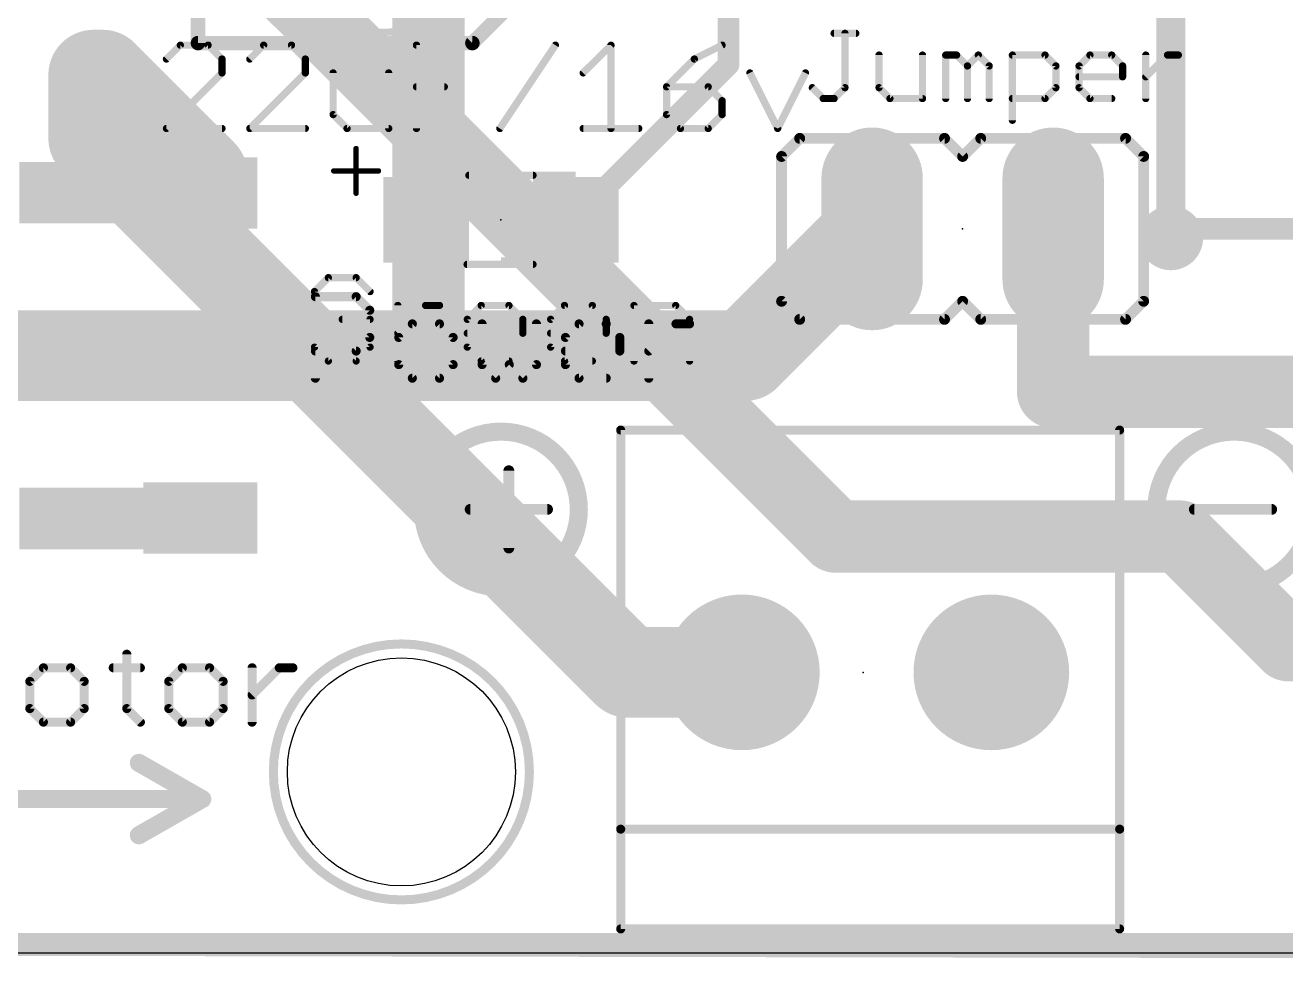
# Model space of a CAD drawing. Extents: x -1.6 to 71.4, y -0.2 to 53.9.
# Drawn here: x 8.69 to 26.38, y -0.15 to 13.02 of the extents above; entities that cross this region are included whole.
import ezdxf

# ---------------------------------------------------------------- set-up
doc = ezdxf.new("R2010")
doc.units = 0
for name, color, linetype in [('1', 12, 'CONTINUOUS'), ('16', 132, 'CONTINUOUS'), ('17', 110, 'CONTINUOUS'), ('18', 110, 'CONTINUOUS'), ('20', 53, 'CONTINUOUS'), ('21', 40, 'CONTINUOUS'), ('23', 53, 'CONTINUOUS'), ('27', 253, 'CONTINUOUS'), ('51', 253, 'CONTINUOUS')]:
    doc.layers.add(name, color=color, linetype=linetype)

# ---------------------------------------------------------------- blocks, each defined once
blk = doc.blocks.new('RECT')
blk.add_solid([(-0.5, -0.5), (0.5, -0.5), (-0.5, 0.5), (0.5, 0.5)])
blk = doc.blocks.new('ROUNDP')
at = {"const_width": 0.5}
blk.add_lwpolyline([(0, -0.25, 1), (0, 0.25, 1), (0, -0.25)], format="xyb", dxfattribs=at)
blk = doc.blocks.new('LONGP100')
at = {"const_width": 1}
blk.add_lwpolyline([(-0.5, 0), (0.5, 0)], dxfattribs=at)
at = {"const_width": 0.5}
for points in [[(-0.5, 0.25, 1), (-0.5, -0.25)], [(0.5, -0.25, 1), (0.5, 0.25)]]:
    blk.add_lwpolyline(points, format="xyb", dxfattribs=at)
blk = doc.blocks.new('ROUNDV')
at = {"const_width": 0.5}
blk.add_lwpolyline([(0, -0.25, 1), (0, 0.25, 1), (0, -0.25)], format="xyb", dxfattribs=at)

msp = doc.modelspace()

# ---------------------------------------------------------------- linework, layer by layer
at = {"layer": '1'}
for points, const_width in [([(24.765, 10.033), (24.765, 18.034)], 0.4064), ([(18.558, 12.462), (18.558, 15.367)], 0.3048), ([(14.351, 10.287), (14.351, 13.843)], 1.016), ([(9.652, 12.319), (9.779, 12.319)], 1.27), ([(9.779, 12.319), (11.176, 10.922)], 1.27), ([(16.383, 10.287), (18.558, 12.462)], 0.3048), ([(11.176, 10.922), (11.15, 10.896)], 1.27), ([(11.15, 10.896), (11.15, 10.662)], 1.27), ([(14.317, 10.287), (14.351, 10.287)], 1.016), ([(14.351, 10.253), (14.317, 10.287)], 1.016), ([(18.796, 8.382), (20.574, 10.16)], 1.27), ([(14.351, 8.382), (14.351, 10.253)], 1.016), ([(16.383, 10.287), (16.417, 10.287)], 0.3048), ([(24.765, 10.033), (24.892, 10.16)], 0.3048), ([(24.892, 10.16), (38.1, 10.16)], 0.3048), ([(3.85, 8.382), (14.351, 8.382)], 1.27), ([(14.351, 8.382), (18.796, 8.382)], 1.27), ([(70.739, 0.127), (0, 0.127)], 0.3048)]:
    msp.add_lwpolyline(points, dxfattribs=dict(at, const_width=const_width))
for points, const_width in [([(9.652, 12.6365, 1), (9.652, 12.0015)], 0.635), ([(10.0035, 12.5435, 1), (9.5545, 12.0945)], 0.635), ([(9.779, 12.0015, 1), (9.779, 12.6365)], 0.635), ([(18.6119, 12.4081, 1), (18.5041, 12.5159)], 0.1524), ([(18.4818, 12.462, 1), (18.6342, 12.462)], 0.1524), ([(11.4675, 10.896, 1), (10.8325, 10.896)], 0.635), ([(11.4005, 10.6975, 1), (10.9515, 11.1465)], 0.635), ([(10.9255, 11.1205, 1), (11.3745, 10.6715)], 0.635), ([(10.9515, 10.6975, 1), (11.4005, 11.1465)], 0.635), ([(10.8325, 10.662, 1), (11.4675, 10.662)], 0.635), ([(14.317, 10.541, 1), (14.317, 10.033)], 0.508), ([(14.4966, 10.4666, 1), (14.1374, 10.1074)], 0.508), ([(14.351, 10.033, 1), (14.351, 10.541)], 0.508), ([(20.7985, 9.9355, 1), (20.3495, 10.3845)], 0.635), ([(14.605, 10.253, 1), (14.097, 10.253)], 0.508), ([(14.1714, 10.0734, 1), (14.5306, 10.4326)], 0.508), ([(14.097, 10.287, 1), (14.605, 10.287)], 0.508), ([(16.383, 10.3632, 1), (16.383, 10.2108)], 0.1524), ([(16.417, 10.2108, 1), (16.417, 10.3632)], 0.1524), ([(16.3291, 10.3409, 1), (16.4369, 10.2331)], 0.1524), ([(24.892, 10.2362, 1), (24.892, 10.0838)], 0.1524), ([(24.9459, 10.1061, 1), (24.8381, 10.2139)], 0.1524), ([(24.6634, 10.033, 1), (24.8666, 10.033)], 0.2032), ([(24.7111, 10.0869, 1), (24.8189, 9.9791)], 0.1524), ([(14.351, 8.6995, 1), (14.351, 8.0645)], 0.635), ([(14.351, 8.0645, 1), (14.351, 8.6995)], 0.635), ([(18.5715, 8.6065, 1), (19.0205, 8.1575)], 0.635), ([(18.796, 8.0645, 1), (18.796, 8.6995)], 0.635), ([(14.097, 8.382, 1), (14.605, 8.382)], 0.508)]:
    msp.add_lwpolyline(points, format="xyb", dxfattribs=dict(at, const_width=const_width))
at = {"layer": '16'}
for points, const_width in [([(12.192, 13.716), (20.066, 5.842)], 1.016), ([(9.652, 11.43), (9.652, 12.319)], 1.27), ([(17.145, 3.937), (9.652, 11.43)], 1.27), ([(23.114, 10.16), (23.114, 7.874)], 1.016), ([(23.114, 7.874), (45.085, 7.874)], 1.016), ([(20.066, 5.842), (24.892, 5.842)], 1.016), ([(24.892, 5.842), (26.416, 4.318)], 1.016), ([(26.416, 4.318), (37.846, 4.318)], 1.016), ([(18.747, 3.937), (17.145, 3.937)], 1.27), ([(71.247, 0), (0, 0.127)], 0.3048)]:
    msp.add_lwpolyline(points, dxfattribs=dict(at, const_width=const_width))
for points, const_width in [([(9.9695, 12.319, 1), (9.3345, 12.319)], 0.635), ([(9.8765, 11.6545, 1), (9.4275, 11.2055)], 0.635), ([(9.3345, 11.43, 1), (9.9695, 11.43)], 0.635), ([(23.368, 10.16, 1), (22.86, 10.16)], 0.508), ([(23.114, 8.128, 1), (23.114, 7.62)], 0.508), ([(22.86, 7.874, 1), (23.368, 7.874)], 0.508), ([(20.066, 6.096, 1), (20.066, 5.588)], 0.508), ([(19.8864, 5.6624, 1), (20.2456, 6.0216)], 0.508), ([(25.0716, 6.0216, 1), (24.7124, 5.6624)], 0.508), ([(24.892, 5.588, 1), (24.892, 6.096)], 0.508), ([(26.416, 4.572, 1), (26.416, 4.064)], 0.508), ([(26.2364, 4.1384, 1), (26.5956, 4.4976)], 0.508), ([(17.145, 4.2545, 1), (17.145, 3.6195)], 0.635), ([(16.9205, 3.7125, 1), (17.3695, 4.1615)], 0.635), ([(18.747, 3.6195, 1), (18.747, 4.2545)], 0.635)]:
    msp.add_lwpolyline(points, format="xyb", dxfattribs=dict(at, const_width=const_width))
at = {"layer": '20'}
msp.add_line((0, 0), (66.04, 0), dxfattribs=at)
msp.add_line((0, 0), (66.04, 0), dxfattribs=at)
msp.add_circle((13.97, 2.54), 1.6, dxfattribs=at)
at = {"layer": '21'}
for points, const_width in [([(11.116, 12.767), (11.116, 14.417)], 0.2032), ([(16.316, 14.117), (14.966, 12.767)], 0.2032), ([(20.0409, 12.904), (20.3459, 12.904)], 0.1016), ([(20.1934, 12.1413), (20.1934, 12.904)], 0.1016), ([(14.966, 12.767), (11.116, 12.767)], 0.2032), ([(20.6713, 12.5989), (20.6713, 12.1413)], 0.1016), ([(21.2814, 11.9888), (21.2814, 12.5989)], 0.1016), ([(21.6068, 11.9888), (21.6068, 12.5989)], 0.1016), ([(21.6068, 12.5989), (21.7594, 12.5989)], 0.1016), ([(21.7594, 12.5989), (21.9119, 12.4464)], 0.1016), ([(21.9119, 12.4464), (22.0644, 12.5989)], 0.1016), ([(22.0644, 12.5989), (22.217, 12.4464)], 0.1016), ([(22.5424, 11.6837), (22.5424, 12.5989)], 0.1016), ([(22.5424, 12.5989), (22.9999, 12.5989)], 0.1016), ([(22.9999, 12.5989), (23.1525, 12.4464)], 0.1016), ([(23.4779, 12.4464), (23.6304, 12.5989)], 0.1016), ([(23.6304, 12.5989), (23.9355, 12.5989)], 0.1016), ([(23.9355, 12.5989), (24.088, 12.4464)], 0.1016), ([(24.4134, 11.9888), (24.4134, 12.5989)], 0.1016), ([(24.4134, 12.2939), (24.7185, 12.5989)], 0.1016), ([(24.7185, 12.5989), (24.871, 12.5989)], 0.1016), ([(21.9119, 12.4464), (21.9119, 11.9888)], 0.1016), ([(22.217, 12.4464), (22.217, 11.9888)], 0.1016), ([(23.1525, 12.4464), (23.1525, 12.1413)], 0.1016), ([(23.4779, 12.1413), (23.4779, 12.4464)], 0.1016), ([(24.088, 12.4464), (24.088, 12.2939)], 0.1016), ([(24.088, 12.2939), (23.4779, 12.2939)], 0.1016), ([(19.7358, 12.1413), (19.8883, 11.9888)], 0.1016), ([(19.8883, 11.9888), (20.0409, 11.9888)], 0.1016), ([(20.0409, 11.9888), (20.1934, 12.1413)], 0.1016), ([(20.6713, 12.1413), (20.8238, 11.9888)], 0.1016), ([(20.8238, 11.9888), (21.2814, 11.9888)], 0.1016), ([(22.9999, 11.9888), (22.5424, 11.9888)], 0.1016), ([(23.1525, 12.1413), (22.9999, 11.9888)], 0.1016), ([(23.6304, 11.9888), (23.4779, 12.1413)], 0.1016), ([(23.9355, 11.9888), (23.6304, 11.9888)], 0.1016), ([(19.304, 11.176), (19.558, 11.43)], 0.1524), ([(21.59, 11.43), (19.558, 11.43)], 0.1524), ([(21.844, 11.176), (21.59, 11.43)], 0.1524), ([(21.844, 11.176), (22.098, 11.43)], 0.1524), ([(24.13, 11.43), (22.098, 11.43)], 0.1524), ([(24.13, 11.43), (24.384, 11.176)], 0.1524), ([(13.3346, 10.6596), (13.3346, 11.2866)], 0.0762), ([(19.304, 11.176), (19.304, 9.144)], 0.1524), ([(24.384, 9.144), (24.384, 11.176)], 0.1524), ([(13.0211, 10.9731), (13.6481, 10.9731)], 0.0762), ([(12.7635, 8.0645), (12.7635, 9.2085)], 0.127), ([(12.7635, 9.2085), (13.3355, 9.2085)], 0.127), ([(13.3355, 9.2085), (13.5262, 9.0178)], 0.127), ([(19.304, 9.144), (19.558, 8.89)], 0.1524), ([(21.844, 9.144), (21.59, 8.89)], 0.1524), ([(21.844, 9.144), (22.098, 8.89)], 0.1524), ([(24.13, 8.89), (24.384, 9.144)], 0.1524), ([(13.5262, 9.0178), (13.5262, 8.6365)], 0.127), ([(14.1236, 8.8271), (13.9329, 8.6365)], 0.127), ([(14.5049, 8.8271), (14.1236, 8.8271)], 0.127), ([(14.6955, 8.6365), (14.5049, 8.8271)], 0.127), ([(15.1023, 8.8271), (15.1023, 8.2552)], 0.127), ([(15.8649, 8.2552), (15.8649, 8.8271)], 0.127), ([(16.2717, 8.6365), (16.4624, 8.8271)], 0.127), ([(16.4624, 8.8271), (16.8437, 8.8271)], 0.127), ([(16.8437, 8.8271), (17.0343, 8.6365)], 0.127), ([(17.4411, 8.0645), (17.4411, 8.8271)], 0.127), ([(17.4411, 8.4458), (17.8224, 8.8271)], 0.127), ([(17.8224, 8.8271), (18.0131, 8.8271)], 0.127), ([(21.59, 8.89), (19.558, 8.89)], 0.1524), ([(24.13, 8.89), (22.098, 8.89)], 0.1524), ([(13.5262, 8.6365), (13.3355, 8.4458)], 0.127), ([(13.9329, 8.6365), (13.9329, 8.2552)], 0.127), ([(14.6955, 8.2552), (14.6955, 8.6365)], 0.127), ([(16.2717, 8.2552), (16.2717, 8.6365)], 0.127), ([(17.0343, 8.6365), (17.0343, 8.4458)], 0.127), ([(13.3355, 8.4458), (12.7635, 8.4458)], 0.127), ([(17.0343, 8.4458), (16.2717, 8.4458)], 0.127), ([(13.9329, 8.2552), (14.1236, 8.0645)], 0.127), ([(14.5049, 8.0645), (14.6955, 8.2552)], 0.127), ([(15.1023, 8.2552), (15.293, 8.0645)], 0.127), ([(15.293, 8.0645), (15.4836, 8.2552)], 0.127), ([(15.4836, 8.2552), (15.6743, 8.0645)], 0.127), ([(15.6743, 8.0645), (15.8649, 8.2552)], 0.127), ([(16.4624, 8.0645), (16.2717, 8.2552)], 0.127), ([(14.1236, 8.0645), (14.5049, 8.0645)], 0.127), ([(16.8437, 8.0645), (16.4624, 8.0645)], 0.127), ([(17.047, 7.337), (17.047, 1.737)], 0.127), ([(24.047, 7.337), (17.047, 7.337)], 0.127), ([(24.047, 1.737), (24.047, 7.337)], 0.127), ([(15.4775, 6.766), (15.4775, 5.6814)], 0.1524), ([(14.9352, 6.2237), (16.0199, 6.2237)], 0.1524), ([(25.0952, 6.2237), (26.1799, 6.2237)], 0.1524), ([(10.1173, 4.1918), (10.1173, 3.4292)], 0.127), ([(8.9479, 4.0011), (8.7573, 3.8105)], 0.127), ([(9.3293, 4.0011), (8.9479, 4.0011)], 0.127), ([(9.5199, 3.8105), (9.3293, 4.0011)], 0.127), ([(9.9267, 4.0011), (10.308, 4.0011)], 0.127), ([(10.8969, 4.0011), (10.7063, 3.8105)], 0.127), ([(11.2783, 4.0011), (10.8969, 4.0011)], 0.127), ([(11.4689, 3.8105), (11.2783, 4.0011)], 0.127), ([(11.8757, 3.2385), (11.8757, 4.0011)], 0.127), ([(11.8757, 3.6198), (12.257, 4.0011)], 0.127), ([(12.257, 4.0011), (12.4477, 4.0011)], 0.127), ([(8.7573, 3.8105), (8.7573, 3.4292)], 0.127), ([(9.5199, 3.4292), (9.5199, 3.8105)], 0.127), ([(10.7063, 3.8105), (10.7063, 3.4292)], 0.127), ([(11.4689, 3.4292), (11.4689, 3.8105)], 0.127), ([(8.7573, 3.4292), (8.9479, 3.2385)], 0.127), ([(9.3293, 3.2385), (9.5199, 3.4292)], 0.127), ([(10.1173, 3.4292), (10.308, 3.2385)], 0.127), ([(10.7063, 3.4292), (10.8969, 3.2385)], 0.127), ([(11.2783, 3.2385), (11.4689, 3.4292)], 0.127), ([(8.9479, 3.2385), (9.3293, 3.2385)], 0.127), ([(10.8969, 3.2385), (11.2783, 3.2385)], 0.127), ([(11.176, 2.159), (10.287, 2.667)], 0.254), ([(7.493, 2.159), (11.176, 2.159)], 0.254), ([(11.176, 2.159), (10.287, 1.651)], 0.254), ([(17.047, 1.737), (17.047, 0.337)], 0.127), ([(17.047, 1.737), (24.047, 1.737)], 0.127), ([(24.047, 0.337), (24.047, 1.737)], 0.127), ([(17.047, 0.337), (24.047, 0.337)], 0.127)]:
    msp.add_lwpolyline(points, dxfattribs=dict(at, const_width=const_width))
for points, const_width in [([(20.0409, 12.9294, 1), (20.0409, 12.8786)], 0.0508), ([(20.2188, 12.904, 1), (20.168, 12.904)], 0.0508), ([(20.3459, 12.8786, 1), (20.3459, 12.9294)], 0.0508), ([(11.116, 12.8178, 1), (11.116, 12.7162)], 0.1016), ([(11.0652, 12.767, 1), (11.1668, 12.767)], 0.1016), ([(14.9301, 12.8029, 1), (15.0019, 12.7311)], 0.1016), ([(14.966, 12.7162, 1), (14.966, 12.8178)], 0.1016), ([(20.6967, 12.5989, 1), (20.6459, 12.5989)], 0.0508), ([(21.3068, 12.5989, 1), (21.256, 12.5989)], 0.0508), ([(21.6322, 12.5989, 1), (21.5814, 12.5989)], 0.0508), ([(21.6068, 12.6243, 1), (21.6068, 12.5735)], 0.0508), ([(21.7773, 12.6169, 1), (21.7414, 12.581)], 0.0508), ([(21.7594, 12.5735, 1), (21.7594, 12.6243)], 0.0508), ([(22.0824, 12.6169, 1), (22.0465, 12.581)], 0.0508), ([(22.0824, 12.581, 1), (22.0465, 12.6169)], 0.0508), ([(22.5678, 12.5989, 1), (22.517, 12.5989)], 0.0508), ([(22.5424, 12.6243, 1), (22.5424, 12.5735)], 0.0508), ([(23.0179, 12.6169, 1), (22.982, 12.581)], 0.0508), ([(22.9999, 12.5735, 1), (22.9999, 12.6243)], 0.0508), ([(23.6304, 12.6243, 1), (23.6304, 12.5735)], 0.0508), ([(23.6484, 12.581, 1), (23.6124, 12.6169)], 0.0508), ([(23.9534, 12.6169, 1), (23.9175, 12.581)], 0.0508), ([(23.9355, 12.5735, 1), (23.9355, 12.6243)], 0.0508), ([(24.4388, 12.5989, 1), (24.388, 12.5989)], 0.0508), ([(24.7185, 12.6243, 1), (24.7185, 12.5735)], 0.0508), ([(24.7364, 12.581, 1), (24.7005, 12.6169)], 0.0508), ([(24.871, 12.5735, 1), (24.871, 12.6243)], 0.0508), ([(21.8939, 12.4644, 1), (21.9299, 12.4284)], 0.0508), ([(21.9373, 12.4464, 1), (21.8865, 12.4464)], 0.0508), ([(21.8939, 12.4284, 1), (21.9299, 12.4644)], 0.0508), ([(22.2424, 12.4464, 1), (22.1916, 12.4464)], 0.0508), ([(22.199, 12.4284, 1), (22.2349, 12.4644)], 0.0508), ([(23.1779, 12.4464, 1), (23.1271, 12.4464)], 0.0508), ([(23.1345, 12.4284, 1), (23.1704, 12.4644)], 0.0508), ([(23.4599, 12.4644, 1), (23.4958, 12.4284)], 0.0508), ([(23.5033, 12.4464, 1), (23.4525, 12.4464)], 0.0508), ([(24.1134, 12.4464, 1), (24.0626, 12.4464)], 0.0508), ([(24.07, 12.4284, 1), (24.106, 12.4644)], 0.0508), ([(23.4779, 12.3193, 1), (23.4779, 12.2685)], 0.0508), ([(24.0626, 12.2939, 1), (24.1134, 12.2939)], 0.0508), ([(24.088, 12.2685, 1), (24.088, 12.3193)], 0.0508), ([(24.3954, 12.3118, 1), (24.4314, 12.2759)], 0.0508), ([(19.7538, 12.1593, 1), (19.7178, 12.1234)], 0.0508), ([(19.8883, 12.0142, 1), (19.8883, 11.9634)], 0.0508), ([(19.8704, 11.9708, 1), (19.9063, 12.0068)], 0.0508), ([(20.0229, 12.0068, 1), (20.0588, 11.9708)], 0.0508), ([(20.0409, 11.9634, 1), (20.0409, 12.0142)], 0.0508), ([(20.168, 12.1413, 1), (20.2188, 12.1413)], 0.0508), ([(20.2114, 12.1234, 1), (20.1754, 12.1593)], 0.0508), ([(20.6459, 12.1413, 1), (20.6967, 12.1413)], 0.0508), ([(20.6893, 12.1593, 1), (20.6534, 12.1234)], 0.0508), ([(20.8238, 12.0142, 1), (20.8238, 11.9634)], 0.0508), ([(20.8059, 11.9708, 1), (20.8418, 12.0068)], 0.0508), ([(21.2814, 11.9634, 1), (21.2814, 12.0142)], 0.0508), ([(22.5424, 12.0142, 1), (22.5424, 11.9634)], 0.0508), ([(22.982, 12.0068, 1), (23.0179, 11.9708)], 0.0508), ([(22.9999, 11.9634, 1), (22.9999, 12.0142)], 0.0508), ([(23.1271, 12.1413, 1), (23.1779, 12.1413)], 0.0508), ([(23.1704, 12.1234, 1), (23.1345, 12.1593)], 0.0508), ([(23.4958, 12.1593, 1), (23.4599, 12.1234)], 0.0508), ([(23.4525, 12.1413, 1), (23.5033, 12.1413)], 0.0508), ([(23.6304, 12.0142, 1), (23.6304, 11.9634)], 0.0508), ([(23.6124, 11.9708, 1), (23.6484, 12.0068)], 0.0508), ([(23.9355, 11.9634, 1), (23.9355, 12.0142)], 0.0508), ([(21.256, 11.9888, 1), (21.3068, 11.9888)], 0.0508), ([(21.5814, 11.9888, 1), (21.6322, 11.9888)], 0.0508), ([(21.8865, 11.9888, 1), (21.9373, 11.9888)], 0.0508), ([(22.1916, 11.9888, 1), (22.2424, 11.9888)], 0.0508), ([(24.388, 11.9888, 1), (24.4388, 11.9888)], 0.0508), ([(22.517, 11.6837, 1), (22.5678, 11.6837)], 0.0508), ([(19.558, 11.4681, 1), (19.558, 11.3919)], 0.0762), ([(19.5849, 11.4031, 1), (19.5311, 11.4569)], 0.0762), ([(21.6169, 11.4569, 1), (21.5631, 11.4031)], 0.0762), ([(21.59, 11.3919, 1), (21.59, 11.4681)], 0.0762), ([(22.098, 11.4681, 1), (22.098, 11.3919)], 0.0762), ([(22.1249, 11.4031, 1), (22.0711, 11.4569)], 0.0762), ([(24.1569, 11.4569, 1), (24.1031, 11.4031)], 0.0762), ([(24.13, 11.3919, 1), (24.13, 11.4681)], 0.0762), ([(13.3537, 11.2866, 1), (13.3155, 11.2866)], 0.0381), ([(19.3421, 11.176, 1), (19.2659, 11.176)], 0.0762), ([(19.2771, 11.2029, 1), (19.3309, 11.1491)], 0.0762), ([(21.8171, 11.2029, 1), (21.8709, 11.1491)], 0.0762), ([(21.8171, 11.1491, 1), (21.8709, 11.2029)], 0.0762), ([(24.4221, 11.176, 1), (24.3459, 11.176)], 0.0762), ([(24.3571, 11.1491, 1), (24.4109, 11.2029)], 0.0762), ([(13.0211, 10.9922, 1), (13.0211, 10.9541)], 0.0381), ([(13.6481, 10.9541, 1), (13.6481, 10.9922)], 0.0381), ([(13.3155, 10.6596, 1), (13.3537, 10.6596)], 0.0381), ([(12.7953, 9.2085, 1), (12.7317, 9.2085)], 0.0635), ([(12.7635, 9.2402, 1), (12.7635, 9.1767)], 0.0635), ([(13.3579, 9.2309, 1), (13.313, 9.186)], 0.0635), ([(13.3355, 9.1767, 1), (13.3355, 9.2402)], 0.0635), ([(19.3309, 9.1709, 1), (19.2771, 9.1171)], 0.0762), ([(21.8709, 9.1709, 1), (21.8171, 9.1171)], 0.0762), ([(21.8709, 9.1171, 1), (21.8171, 9.1709)], 0.0762), ([(24.4109, 9.1171, 1), (24.3571, 9.1709)], 0.0762), ([(13.5579, 9.0178, 1), (13.4944, 9.0178)], 0.0635), ([(13.5037, 8.9954, 1), (13.5486, 9.0403)], 0.0635), ([(19.2659, 9.144, 1), (19.3421, 9.144)], 0.0762), ([(24.3459, 9.144, 1), (24.4221, 9.144)], 0.0762), ([(14.1236, 8.8589, 1), (14.1236, 8.7954)], 0.0635), ([(14.146, 8.8047, 1), (14.1011, 8.8496)], 0.0635), ([(14.5273, 8.8496, 1), (14.4824, 8.8047)], 0.0635), ([(14.5049, 8.7954, 1), (14.5049, 8.8589)], 0.0635), ([(15.134, 8.8271, 1), (15.0705, 8.8271)], 0.0635), ([(15.8967, 8.8271, 1), (15.8332, 8.8271)], 0.0635), ([(16.4624, 8.8589, 1), (16.4624, 8.7954)], 0.0635), ([(16.4848, 8.8047, 1), (16.4399, 8.8496)], 0.0635), ([(16.8661, 8.8496, 1), (16.8212, 8.8047)], 0.0635), ([(16.8437, 8.7954, 1), (16.8437, 8.8589)], 0.0635), ([(17.4728, 8.8271, 1), (17.4093, 8.8271)], 0.0635), ([(17.8224, 8.8589, 1), (17.8224, 8.7954)], 0.0635), ([(17.8449, 8.8047, 1), (17.8, 8.8496)], 0.0635), ([(18.0131, 8.7954, 1), (18.0131, 8.8589)], 0.0635), ([(19.558, 8.9281, 1), (19.558, 8.8519)], 0.0762), ([(19.5311, 8.8631, 1), (19.5849, 8.9169)], 0.0762), ([(21.5631, 8.9169, 1), (21.6169, 8.8631)], 0.0762), ([(21.59, 8.8519, 1), (21.59, 8.9281)], 0.0762), ([(22.098, 8.9281, 1), (22.098, 8.8519)], 0.0762), ([(22.0711, 8.8631, 1), (22.1249, 8.9169)], 0.0762), ([(24.1031, 8.9169, 1), (24.1569, 8.8631)], 0.0762), ([(24.13, 8.8519, 1), (24.13, 8.9281)], 0.0762), ([(13.4944, 8.6365, 1), (13.5579, 8.6365)], 0.0635), ([(13.5486, 8.614, 1), (13.5037, 8.6589)], 0.0635), ([(13.9646, 8.6365, 1), (13.9011, 8.6365)], 0.0635), ([(13.9104, 8.6589, 1), (13.9553, 8.614)], 0.0635), ([(14.7273, 8.6365, 1), (14.6638, 8.6365)], 0.0635), ([(14.6731, 8.614, 1), (14.718, 8.6589)], 0.0635), ([(16.3034, 8.6365, 1), (16.2399, 8.6365)], 0.0635), ([(16.2492, 8.6589, 1), (16.2941, 8.614)], 0.0635), ([(17.0661, 8.6365, 1), (17.0026, 8.6365)], 0.0635), ([(17.0119, 8.614, 1), (17.0568, 8.6589)], 0.0635), ([(12.7635, 8.4776, 1), (12.7635, 8.4141)], 0.0635), ([(13.313, 8.4683, 1), (13.3579, 8.4234)], 0.0635), ([(13.3355, 8.4141, 1), (13.3355, 8.4776)], 0.0635), ([(16.2717, 8.4776, 1), (16.2717, 8.4141)], 0.0635), ([(17.0343, 8.4141, 1), (17.0343, 8.4776)], 0.0635), ([(17.4186, 8.4683, 1), (17.4635, 8.4234)], 0.0635), ([(13.9553, 8.2776, 1), (13.9104, 8.2327)], 0.0635), ([(14.718, 8.2327, 1), (14.6731, 8.2776)], 0.0635), ([(15.1247, 8.2776, 1), (15.0798, 8.2327)], 0.0635), ([(15.5061, 8.2776, 1), (15.4612, 8.2327)], 0.0635), ([(15.5061, 8.2327, 1), (15.4612, 8.2776)], 0.0635), ([(15.8874, 8.2327, 1), (15.8425, 8.2776)], 0.0635), ([(16.2941, 8.2776, 1), (16.2492, 8.2327)], 0.0635), ([(17.0026, 8.4458, 1), (17.0661, 8.4458)], 0.0635), ([(13.9011, 8.2552, 1), (13.9646, 8.2552)], 0.0635), ([(14.6638, 8.2552, 1), (14.7273, 8.2552)], 0.0635), ([(15.0705, 8.2552, 1), (15.134, 8.2552)], 0.0635), ([(15.8332, 8.2552, 1), (15.8967, 8.2552)], 0.0635), ([(16.2399, 8.2552, 1), (16.3034, 8.2552)], 0.0635), ([(12.7317, 8.0645, 1), (12.7953, 8.0645)], 0.0635), ([(14.1236, 8.0963, 1), (14.1236, 8.0328)], 0.0635), ([(14.1011, 8.042, 1), (14.146, 8.087)], 0.0635), ([(14.4824, 8.087, 1), (14.5273, 8.042)], 0.0635), ([(14.5049, 8.0328, 1), (14.5049, 8.0963)], 0.0635), ([(15.2705, 8.087, 1), (15.3154, 8.042)], 0.0635), ([(15.2705, 8.042, 1), (15.3154, 8.087)], 0.0635), ([(15.6518, 8.087, 1), (15.6967, 8.042)], 0.0635), ([(15.6518, 8.042, 1), (15.6967, 8.087)], 0.0635), ([(16.4624, 8.0963, 1), (16.4624, 8.0328)], 0.0635), ([(16.4399, 8.042, 1), (16.4848, 8.087)], 0.0635), ([(16.8437, 8.0328, 1), (16.8437, 8.0963)], 0.0635), ([(17.4093, 8.0645, 1), (17.4728, 8.0645)], 0.0635), ([(15.367, 5.1306, 1), (15.367, 7.3154, 1), (15.367, 5.1306)], 0.254), ([(25.654, 5.1306, 1), (25.654, 7.3154, 1), (25.654, 5.1306)], 0.254), ([(17.047, 7.3688, 1), (17.047, 7.3053)], 0.0635), ([(17.0787, 7.337, 1), (17.0153, 7.337)], 0.0635), ([(24.0787, 7.337, 1), (24.0153, 7.337)], 0.0635), ([(24.047, 7.3053, 1), (24.047, 7.3688)], 0.0635), ([(15.5156, 6.766, 1), (15.4394, 6.766)], 0.0762), ([(14.9352, 6.2618, 1), (14.9352, 6.1856)], 0.0762), ([(16.0199, 6.1856, 1), (16.0199, 6.2618)], 0.0762), ([(25.0952, 6.2618, 1), (25.0952, 6.1856)], 0.0762), ([(26.1799, 6.1856, 1), (26.1799, 6.2618)], 0.0762), ([(15.4394, 5.6814, 1), (15.5156, 5.6814)], 0.0762), ([(10.1491, 4.1918, 1), (10.0856, 4.1918)], 0.0635), ([(8.9479, 4.0329, 1), (8.9479, 3.9694)], 0.0635), ([(8.9704, 3.9787, 1), (8.9255, 4.0236)], 0.0635), ([(9.3517, 4.0236, 1), (9.3068, 3.9787)], 0.0635), ([(9.3293, 3.9694, 1), (9.3293, 4.0329)], 0.0635), ([(9.9267, 4.0329, 1), (9.9267, 3.9694)], 0.0635), ([(10.308, 3.9694, 1), (10.308, 4.0329)], 0.0635), ([(10.8969, 4.0329, 1), (10.8969, 3.9694)], 0.0635), ([(10.9194, 3.9787, 1), (10.8745, 4.0236)], 0.0635), ([(11.3007, 4.0236, 1), (11.2558, 3.9787)], 0.0635), ([(11.2783, 3.9694, 1), (11.2783, 4.0329)], 0.0635), ([(11.9074, 4.0011, 1), (11.8439, 4.0011)], 0.0635), ([(12.257, 4.0329, 1), (12.257, 3.9694)], 0.0635), ([(12.2794, 3.9787, 1), (12.2345, 4.0236)], 0.0635), ([(12.4477, 3.9694, 1), (12.4477, 4.0329)], 0.0635), ([(8.789, 3.8105, 1), (8.7255, 3.8105)], 0.0635), ([(8.7348, 3.8329, 1), (8.7797, 3.788)], 0.0635), ([(9.5517, 3.8105, 1), (9.4882, 3.8105)], 0.0635), ([(9.4975, 3.788, 1), (9.5424, 3.8329)], 0.0635), ([(10.738, 3.8105, 1), (10.6745, 3.8105)], 0.0635), ([(10.6838, 3.8329, 1), (10.7287, 3.788)], 0.0635), ([(11.5007, 3.8105, 1), (11.4372, 3.8105)], 0.0635), ([(11.4465, 3.788, 1), (11.4914, 3.8329)], 0.0635), ([(11.8532, 3.6423, 1), (11.8981, 3.5974)], 0.0635), ([(8.7255, 3.4292, 1), (8.789, 3.4292)], 0.0635), ([(8.7797, 3.4516, 1), (8.7348, 3.4067)], 0.0635), ([(9.4882, 3.4292, 1), (9.5517, 3.4292)], 0.0635), ([(9.5424, 3.4067, 1), (9.4975, 3.4516)], 0.0635), ([(10.0856, 3.4292, 1), (10.1491, 3.4292)], 0.0635), ([(10.1398, 3.4516, 1), (10.0949, 3.4067)], 0.0635), ([(10.7287, 3.4516, 1), (10.6838, 3.4067)], 0.0635), ([(10.6745, 3.4292, 1), (10.738, 3.4292)], 0.0635), ([(11.4372, 3.4292, 1), (11.5007, 3.4292)], 0.0635), ([(11.4914, 3.4067, 1), (11.4465, 3.4516)], 0.0635), ([(8.9479, 3.2703, 1), (8.9479, 3.2067)], 0.0635), ([(8.9255, 3.216, 1), (8.9704, 3.261)], 0.0635), ([(9.3068, 3.261, 1), (9.3517, 3.216)], 0.0635), ([(9.3293, 3.2067, 1), (9.3293, 3.2703)], 0.0635), ([(10.2855, 3.216, 1), (10.3305, 3.261)], 0.0635), ([(10.8969, 3.2703, 1), (10.8969, 3.2067)], 0.0635), ([(10.8745, 3.216, 1), (10.9194, 3.261)], 0.0635), ([(11.2558, 3.261, 1), (11.3007, 3.216)], 0.0635), ([(11.2783, 3.2067, 1), (11.2783, 3.2703)], 0.0635), ([(11.8439, 3.2385, 1), (11.9074, 3.2385)], 0.0635), ([(10.3185, 2.7221, 1), (10.2555, 2.6119)], 0.127), ([(11.2075, 2.1039, 1), (11.1445, 2.2141)], 0.127), ([(11.1445, 2.1039, 1), (11.2075, 2.2141)], 0.127), ([(11.176, 2.0955, 1), (11.176, 2.2225)], 0.127), ([(10.2555, 1.7061, 1), (10.3185, 1.5959)], 0.127), ([(17.047, 1.7688, 1), (17.047, 1.7053)], 0.0635), ([(17.0787, 1.737, 1), (17.0153, 1.737)], 0.0635), ([(17.0153, 1.737, 1), (17.0787, 1.737)], 0.0635), ([(24.0787, 1.737, 1), (24.0153, 1.737)], 0.0635), ([(24.0153, 1.737, 1), (24.0787, 1.737)], 0.0635), ([(24.047, 1.7053, 1), (24.047, 1.7688)], 0.0635), ([(17.047, 0.3688, 1), (17.047, 0.3053)], 0.0635), ([(17.0153, 0.337, 1), (17.0787, 0.337)], 0.0635), ([(24.0153, 0.337, 1), (24.0787, 0.337)], 0.0635), ([(24.047, 0.3053, 1), (24.047, 0.3688)], 0.0635)]:
    msp.add_lwpolyline(points, format="xyb", dxfattribs=dict(at, const_width=const_width))
at = {"layer": '23'}
for p in [(15.367, 10.287), (21.844, 10.16), (20.447, 3.937)]:
    msp.add_point(p, dxfattribs=at)
at = {"layer": '27', "const_width": 0.1016}
for points in [[(10.8687, 12.7382), (10.6738, 12.5433)], [(11.2585, 12.7382), (10.8687, 12.7382)], [(11.4534, 12.5433), (11.2585, 12.7382)], [(12.0381, 12.7382), (11.8432, 12.5433)], [(12.4279, 12.7382), (12.0381, 12.7382)], [(12.6228, 12.5433), (12.4279, 12.7382)], [(14.182, 11.5688), (14.182, 12.7382)], [(14.182, 12.7382), (14.9616, 12.7382)], [(15.3514, 11.5688), (16.131, 12.7382)], [(16.5208, 12.3484), (16.9106, 12.7382)], [(16.9106, 12.7382), (16.9106, 11.5688)], [(18.4698, 12.7382), (18.08, 12.5433)], [(11.4534, 12.3484), (11.4534, 12.5433)], [(12.6228, 12.3484), (12.6228, 12.5433)], [(18.08, 12.5433), (17.6902, 12.1535)], [(10.6738, 11.5688), (11.4534, 12.3484)], [(11.8432, 11.5688), (12.6228, 12.3484)], [(13.0126, 12.3484), (13.0126, 11.7637)], [(13.7922, 11.5688), (13.7922, 12.3484)], [(18.8596, 12.3484), (19.2494, 11.5688)], [(19.2494, 11.5688), (19.6392, 12.3484)], [(14.182, 12.1535), (14.5718, 12.1535)], [(17.6902, 12.1535), (17.6902, 11.7637)], [(18.2749, 12.1535), (17.6902, 12.1535)], [(18.4698, 11.9586), (18.2749, 12.1535)], [(18.4698, 11.7637), (18.4698, 11.9586)], [(13.0126, 11.7637), (13.2075, 11.5688)], [(17.6902, 11.7637), (17.8851, 11.5688)], [(18.2749, 11.5688), (18.4698, 11.7637)], [(11.4534, 11.5688), (10.6738, 11.5688)], [(12.6228, 11.5688), (11.8432, 11.5688)], [(13.2075, 11.5688), (13.7922, 11.5688)], [(16.5208, 11.5688), (17.3004, 11.5688)], [(17.8851, 11.5688), (18.2749, 11.5688)], [(12.9457, 9.4752), (12.7508, 9.2803)], [(13.3355, 9.4752), (12.9457, 9.4752)], [(13.5304, 9.2803), (13.3355, 9.4752)], [(12.7508, 9.2803), (12.7508, 8.5007)], [(13.9202, 8.3058), (13.9202, 9.0854)], [(13.9202, 8.6956), (14.31, 9.0854)], [(14.31, 9.0854), (14.5049, 9.0854)], [(14.8947, 8.8905), (15.0896, 9.0854)], [(15.0896, 9.0854), (15.4794, 9.0854)], [(15.4794, 9.0854), (15.6743, 8.8905)], [(16.0641, 8.8905), (16.259, 9.0854)], [(16.259, 9.0854), (16.6488, 9.0854)], [(16.6488, 9.0854), (16.8437, 8.8905)], [(17.2335, 8.3058), (17.2335, 9.0854)], [(17.2335, 9.0854), (17.8182, 9.0854)], [(17.8182, 9.0854), (18.0131, 8.8905)], [(13.5304, 8.8905), (13.1406, 8.8905)], [(13.5304, 8.5007), (13.5304, 8.8905)], [(14.8947, 8.5007), (14.8947, 8.8905)], [(15.6743, 8.8905), (15.6743, 8.6956)], [(16.0641, 8.5007), (16.0641, 8.8905)], [(16.8437, 8.8905), (16.8437, 8.6956)], [(18.0131, 8.8905), (18.0131, 8.3058)], [(15.6743, 8.6956), (14.8947, 8.6956)], [(16.8437, 8.6956), (16.0641, 8.6956)], [(12.7508, 8.5007), (12.9457, 8.3058)], [(13.3355, 8.3058), (13.5304, 8.5007)], [(15.0896, 8.3058), (14.8947, 8.5007)], [(16.259, 8.3058), (16.0641, 8.5007)], [(12.9457, 8.3058), (13.3355, 8.3058)], [(15.4794, 8.3058), (15.0896, 8.3058)], [(16.6488, 8.3058), (16.259, 8.3058)]]:
    msp.add_lwpolyline(points, dxfattribs=at)
at = {"layer": '27', "const_width": 0.0508}
for points in [[(10.8687, 12.7636, 1), (10.8687, 12.7128)], [(10.8867, 12.7202, 1), (10.8507, 12.7562)], [(11.2765, 12.7562, 1), (11.2405, 12.7202)], [(11.2585, 12.7128, 1), (11.2585, 12.7636)], [(12.0381, 12.7636, 1), (12.0381, 12.7128)], [(12.0561, 12.7202, 1), (12.0201, 12.7562)], [(12.4459, 12.7562, 1), (12.4099, 12.7202)], [(12.4279, 12.7128, 1), (12.4279, 12.7636)], [(14.2074, 12.7382, 1), (14.1566, 12.7382)], [(14.182, 12.7636, 1), (14.182, 12.7128)], [(14.9616, 12.7128, 1), (14.9616, 12.7636)], [(16.1521, 12.7241, 1), (16.1099, 12.7523)], [(16.936, 12.7382, 1), (16.8852, 12.7382)], [(16.9285, 12.7202, 1), (16.8926, 12.7562)], [(18.4811, 12.7155, 1), (18.4584, 12.7609)], [(10.6558, 12.5613, 1), (10.6918, 12.5253)], [(11.4788, 12.5433, 1), (11.428, 12.5433)], [(11.4354, 12.5253, 1), (11.4714, 12.5613)], [(11.8252, 12.5613, 1), (11.8612, 12.5253)], [(12.6482, 12.5433, 1), (12.5974, 12.5433)], [(12.6048, 12.5253, 1), (12.6408, 12.5613)], [(18.0686, 12.566, 1), (18.0913, 12.5206)], [(18.0979, 12.5253, 1), (18.062, 12.5613)], [(11.4714, 12.3304, 1), (11.4354, 12.3664)], [(12.6408, 12.3304, 1), (12.6048, 12.3664)], [(13.038, 12.3484, 1), (12.9872, 12.3484)], [(13.8176, 12.3484, 1), (13.7668, 12.3484)], [(16.5028, 12.3664, 1), (16.5387, 12.3304)], [(18.8823, 12.3598, 1), (18.8369, 12.337)], [(19.6619, 12.337, 1), (19.6165, 12.3598)], [(11.428, 12.3484, 1), (11.4788, 12.3484)], [(12.5974, 12.3484, 1), (12.6482, 12.3484)], [(14.182, 12.1789, 1), (14.182, 12.1281)], [(14.5718, 12.1281, 1), (14.5718, 12.1789)], [(17.7156, 12.1535, 1), (17.6648, 12.1535)], [(17.6902, 12.1789, 1), (17.6902, 12.1281)], [(18.2928, 12.1715, 1), (18.2569, 12.1355)], [(18.2749, 12.1281, 1), (18.2749, 12.1789)], [(17.6722, 12.1715, 1), (17.7081, 12.1355)], [(18.4952, 11.9586, 1), (18.4444, 11.9586)], [(18.4518, 11.9406, 1), (18.4877, 11.9766)], [(13.0306, 11.7817, 1), (12.9946, 11.7457)], [(12.9872, 11.7637, 1), (13.038, 11.7637)], [(17.7081, 11.7817, 1), (17.6722, 11.7457)], [(17.6648, 11.7637, 1), (17.7156, 11.7637)], [(18.4444, 11.7637, 1), (18.4952, 11.7637)], [(18.4877, 11.7457, 1), (18.4518, 11.7817)], [(10.6558, 11.5868, 1), (10.6918, 11.5508)], [(10.6738, 11.5942, 1), (10.6738, 11.5434)], [(11.4534, 11.5434, 1), (11.4534, 11.5942)], [(11.8252, 11.5868, 1), (11.8612, 11.5508)], [(11.8432, 11.5942, 1), (11.8432, 11.5434)], [(12.6228, 11.5434, 1), (12.6228, 11.5942)], [(13.2075, 11.5942, 1), (13.2075, 11.5434)], [(13.1895, 11.5508, 1), (13.2255, 11.5868)], [(13.7668, 11.5688, 1), (13.8176, 11.5688)], [(13.7922, 11.5434, 1), (13.7922, 11.5942)], [(14.1566, 11.5688, 1), (14.2074, 11.5688)], [(15.3303, 11.5829, 1), (15.3725, 11.5547)], [(16.5208, 11.5942, 1), (16.5208, 11.5434)], [(16.8852, 11.5688, 1), (16.936, 11.5688)], [(17.3004, 11.5434, 1), (17.3004, 11.5942)], [(17.8851, 11.5942, 1), (17.8851, 11.5434)], [(17.8671, 11.5508, 1), (17.903, 11.5868)], [(18.2569, 11.5868, 1), (18.2928, 11.5508)], [(18.2749, 11.5434, 1), (18.2749, 11.5942)], [(19.2267, 11.5802, 1), (19.2721, 11.5574)], [(19.2267, 11.5574, 1), (19.2721, 11.5802)], [(12.9457, 9.5006, 1), (12.9457, 9.4498)], [(12.9637, 9.4572, 1), (12.9277, 9.4932)], [(13.3535, 9.4932, 1), (13.3175, 9.4572)], [(13.3355, 9.4498, 1), (13.3355, 9.5006)], [(12.7328, 9.2983, 1), (12.7688, 9.2623)], [(12.7762, 9.2803, 1), (12.7254, 9.2803)], [(13.5124, 9.2623, 1), (13.5484, 9.2983)], [(13.9456, 9.0854, 1), (13.8948, 9.0854)], [(14.31, 9.1108, 1), (14.31, 9.06)], [(14.328, 9.0674, 1), (14.292, 9.1034)], [(14.5049, 9.06, 1), (14.5049, 9.1108)], [(15.0896, 9.1108, 1), (15.0896, 9.06)], [(15.1076, 9.0674, 1), (15.0716, 9.1034)], [(15.4974, 9.1034, 1), (15.4614, 9.0674)], [(15.4794, 9.06, 1), (15.4794, 9.1108)], [(16.259, 9.1108, 1), (16.259, 9.06)], [(16.2769, 9.0674, 1), (16.241, 9.1034)], [(16.6667, 9.1034, 1), (16.6308, 9.0674)], [(16.6488, 9.06, 1), (16.6488, 9.1108)], [(17.2589, 9.0854, 1), (17.2081, 9.0854)], [(17.2335, 9.1108, 1), (17.2335, 9.06)], [(17.8361, 9.1034, 1), (17.8002, 9.0674)], [(17.8182, 9.06, 1), (17.8182, 9.1108)], [(13.1406, 8.9159, 1), (13.1406, 8.8651)], [(13.5558, 8.8905, 1), (13.505, 8.8905)], [(13.5304, 8.8651, 1), (13.5304, 8.9159)], [(14.8767, 8.9085, 1), (14.9127, 8.8725)], [(14.9201, 8.8905, 1), (14.8693, 8.8905)], [(15.6997, 8.8905, 1), (15.6489, 8.8905)], [(15.6563, 8.8725, 1), (15.6923, 8.9085)], [(16.0461, 8.9085, 1), (16.0821, 8.8725)], [(16.0895, 8.8905, 1), (16.0387, 8.8905)], [(16.8691, 8.8905, 1), (16.8183, 8.8905)], [(16.8257, 8.8725, 1), (16.8616, 8.9085)], [(18.0385, 8.8905, 1), (17.9877, 8.8905)], [(17.9951, 8.8725, 1), (18.031, 8.9085)], [(13.9022, 8.7136, 1), (13.9382, 8.6776)], [(14.8947, 8.721, 1), (14.8947, 8.6702)], [(15.6489, 8.6956, 1), (15.6997, 8.6956)], [(15.6743, 8.6702, 1), (15.6743, 8.721)], [(16.0641, 8.721, 1), (16.0641, 8.6702)], [(16.8183, 8.6956, 1), (16.8691, 8.6956)], [(16.8437, 8.6702, 1), (16.8437, 8.721)], [(12.7688, 8.5187, 1), (12.7328, 8.4827)], [(12.7254, 8.5007, 1), (12.7762, 8.5007)], [(13.505, 8.5007, 1), (13.5558, 8.5007)], [(13.5484, 8.4827, 1), (13.5124, 8.5187)], [(14.9127, 8.5187, 1), (14.8767, 8.4827)], [(14.8693, 8.5007, 1), (14.9201, 8.5007)], [(16.0821, 8.5187, 1), (16.0461, 8.4827)], [(16.0387, 8.5007, 1), (16.0895, 8.5007)], [(12.9457, 8.3312, 1), (12.9457, 8.2804)], [(12.9277, 8.2878, 1), (12.9637, 8.3238)], [(13.3175, 8.3238, 1), (13.3535, 8.2878)], [(13.3355, 8.2804, 1), (13.3355, 8.3312)], [(13.8948, 8.3058, 1), (13.9456, 8.3058)], [(15.0896, 8.3312, 1), (15.0896, 8.2804)], [(15.0716, 8.2878, 1), (15.1076, 8.3238)], [(15.4794, 8.2804, 1), (15.4794, 8.3312)], [(16.259, 8.3312, 1), (16.259, 8.2804)], [(16.241, 8.2878, 1), (16.2769, 8.3238)], [(16.6488, 8.2804, 1), (16.6488, 8.3312)], [(17.2081, 8.3058, 1), (17.2589, 8.3058)], [(17.9877, 8.3058, 1), (18.0385, 8.3058)]]:
    msp.add_lwpolyline(points, format="xyb", dxfattribs=at)
at = {"layer": '51', "const_width": 0.1016}
for points in [[(11.116, 12.767), (11.116, 17.967)], [(16.316, 14.117), (14.966, 12.767)], [(14.966, 12.767), (11.116, 12.767)], [(15.817, 10.912), (14.917, 10.912)], [(15.817, 9.662), (14.892, 9.662)]]:
    msp.add_lwpolyline(points, dxfattribs=at)
at = {"layer": '51'}
for points, const_width in [([(13.716, 12.917, 1), (13.716, 17.817, 1), (13.716, 12.917)], 0.1016), ([(11.116, 12.7924, 1), (11.116, 12.7416)], 0.0508), ([(11.0906, 12.767, 1), (11.1414, 12.767)], 0.0508), ([(14.948, 12.785, 1), (14.984, 12.749)], 0.0508), ([(14.966, 12.7416, 1), (14.966, 12.7924)], 0.0508), ([(14.917, 10.9374, 1), (14.917, 10.8866)], 0.0508), ([(15.817, 10.8866, 1), (15.817, 10.9374)], 0.0508), ([(14.892, 9.6874, 1), (14.892, 9.6366)], 0.0508), ([(15.817, 9.6366, 1), (15.817, 9.6874)], 0.0508), ([(13.97, 0.744, 1), (13.97, 4.336, 1), (13.97, 0.744)], 0.127), ([(13.97, 0.744, 1), (13.97, 4.336, 1), (13.97, 0.744)], 0.127)]:
    msp.add_lwpolyline(points, format="xyb", dxfattribs=dict(at, const_width=const_width))

# ---------------------------------------------------------------- block references
at = {"layer": '1', "yscale": 1.6, "rotation": 90}
for p in [(11.15, 10.662), (11.15, 6.102)]:
    msp.add_blockref('RECT', p, dxfattribs=at)
at = {"layer": '1', "xscale": 1.2, "yscale": 1.2, "rotation": 270}
for p in [(14.317, 10.287), (16.417, 10.287)]:
    msp.add_blockref('RECT', p, dxfattribs=at)
at = {"layer": '17', "xscale": 1.4224, "yscale": 1.4224, "rotation": 270}
for name, p in [('LONGP100', (20.574, 10.16)), ('LONGP100', (20.574, 10.16)), ('LONGP100', (23.114, 10.16)), ('LONGP100', (23.114, 10.16)), ('ROUNDP', (20.574, 10.16)), ('ROUNDP', (20.574, 10.16)), ('ROUNDP', (23.114, 10.16)), ('ROUNDP', (23.114, 10.16))]:
    msp.add_blockref(name, p, dxfattribs=at)
at = {"layer": '17'}
for p, xscale, yscale in [((18.747, 3.937), 2.1844, 2.1844), ((18.747, 3.937), 2.1844, 2.1844), ((22.247, 3.937), 2.1844, 2.1844), ((22.247, 3.937), 2.1844, 2.1844), ((18.747, 3.937), 1.508, 1.508), ((18.747, 3.937), 1.508, 1.508), ((22.247, 3.937), 1.508, 1.508), ((22.247, 3.937), 1.508, 1.508)]:
    msp.add_blockref('ROUNDP', p, dxfattribs=dict(at, xscale=xscale, yscale=yscale))
at = {"layer": '18'}
for p, xscale, yscale in [((9.652, 12.319), 1.1064, 1.1064), ((9.652, 12.319), 1.1064, 1.1064), ((24.765, 10.033), 0.9064, 0.9064), ((24.765, 10.033), 0.9064, 0.9064)]:
    msp.add_blockref('ROUNDV', p, dxfattribs=dict(at, xscale=xscale, yscale=yscale))
at = {"layer": '21'}
for p, xscale, yscale, rotation in [((15.517, 10.887), 0.15, 0.3, 270), ((15.517, 10.287), 0.3, 0.3, 270), ((15.517, 9.687), 0.15, 0.3, 270), ((8.9916, 8.382), 0.8636, 0.762, 90)]:
    msp.add_blockref('RECT', p, dxfattribs=dict(at, xscale=xscale, yscale=yscale, rotation=rotation))
at = {"layer": '51'}
for p, xscale, yscale, rotation in [((10.0584, 10.668), 0.8636, 2.8956, 90), ((14.617, 10.287), 1.35, 0.6, 270), ((16.117, 10.287), 1.35, 0.6, 270), ((20.574, 10.16), 0.6096, 0.6096, 270), ((23.114, 10.16), 0.6096, 0.6096, 270), ((10.0584, 6.096), 0.8636, 2.8956, 90)]:
    msp.add_blockref('RECT', p, dxfattribs=dict(at, xscale=xscale, yscale=yscale, rotation=rotation))

doc.saveas('drawing.dxf')
